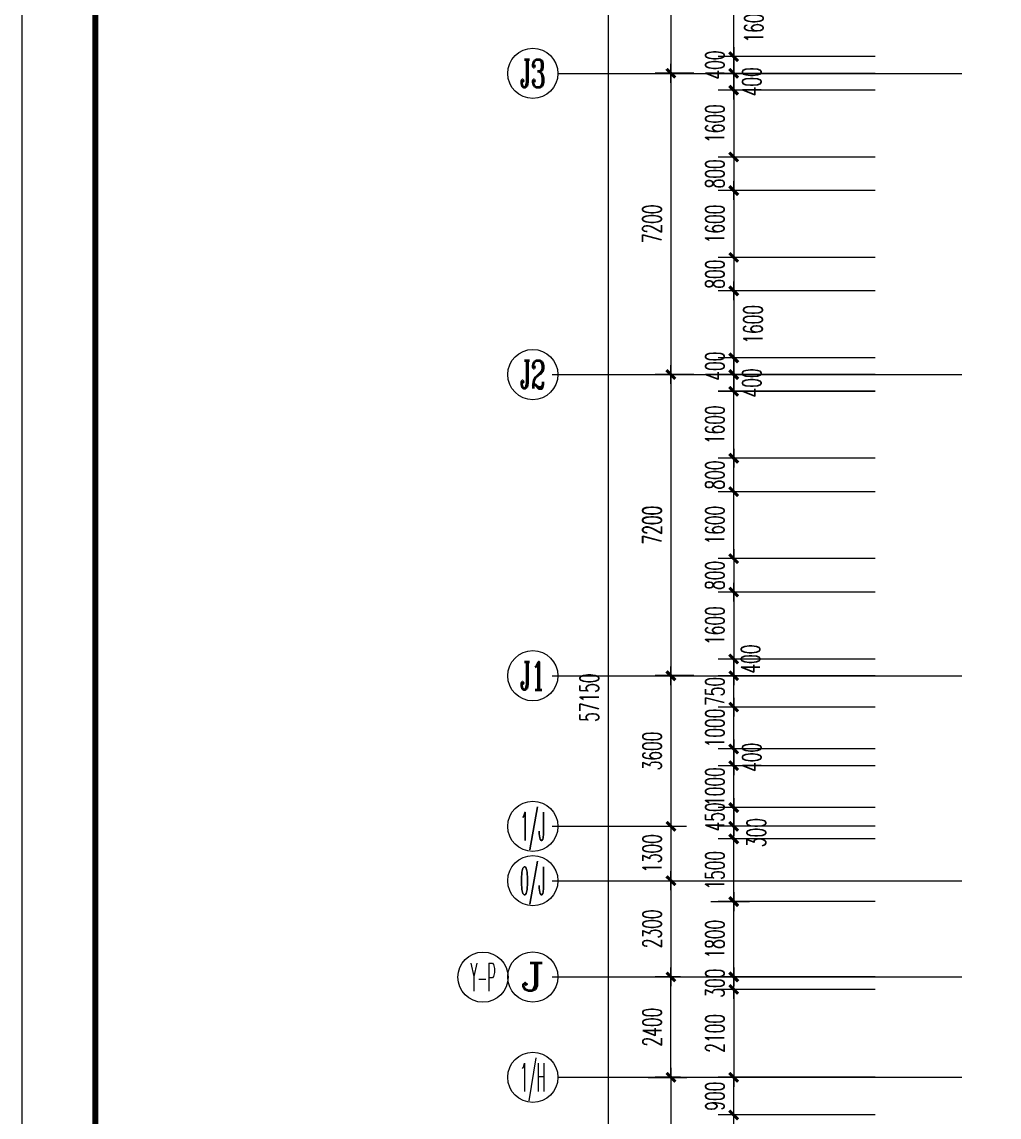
# Model space of a CAD drawing. Extents: x 1575758 to 1999219, y -897052 to -636879.
# Drawn here: x 1575758 to 1599107, y -691940 to -665758 of the extents above; entities that cross this region are included whole.
import ezdxf
from ezdxf.enums import TextEntityAlignment as Align

# ---------------------------------------------------------------- set-up
doc = ezdxf.new("R2010")
doc.units = 0
doc.header["$LTSCALE"] = 1500
doc.header["$MEASUREMENT"] = 0
doc.layers.get('0').update_dxf_attribs({"linetype": 'CONTINUOUS', "lineweight": 5})
doc.layers.get('DEFPOINTS').update_dxf_attribs({"linetype": 'CONTINUOUS', "lineweight": 5})
for name, color, linetype, lineweight in [('AXIS', 7, 'CONTINUOUS', 5), ('AXIS_TEXT', 7, 'CONTINUOUS', 5), ('PUB_DIM', 7, 'CONTINUOUS', 5)]:
    doc.layers.add(name, color=color, linetype=linetype, lineweight=lineweight)
doc.styles.add('COMPLEX', font='COMPLEX')
doc.styles.add('DIM_FONT', font='romans.shx', dxfattribs={"width": 0.6})
doc.dimstyles.new('NORMAL', dxfattribs={"dimscale": 1.5, "dimtxt": 300, "dimasz": 1, "dimexe": 250, "dimexo": 300, "dimgap": 150, "dimtad": 1, "dimdec": 0, "dimdsep": 46, "dimtxsty": 'DIM_FONT', "dimblk1": '_DIMX', "dimblk2": '_DIMX', "dimsah": 1, "dimcen": 2.5, "dimdle": 0.3, "dimclrd": 256, "dimclre": 256, "dimclrt": 256, "dimadec": 0, "dimazin": 0, "dimtfac": 1, "dimtdec": 0, "dimtix": 1, "dimtmove": 2, "dimatfit": 3, "dimldrblk": '_DIMX', "dimfxl": 1, "dimtvp": 1, "dimtolj": 1, "dimtzin": 0, "dimlwd": -1, "dimlwe": -1, "dimarcsym": 0})

# ---------------------------------------------------------------- blocks, each defined once
blk = doc.blocks.new('_DIMX')
blk.add_line((-150, 0), (150, 0))
at = {"const_width": 50}
blk.add_lwpolyline([(-70, -70), (70, 70)], dxfattribs=at)
blk = doc.blocks.new('*D358')
at = {"layer": 'DEFPOINTS', "color": 0, "lineweight": 5}
for p in [(1587976, -674189), (1587976, -681389), (1591266, -681389)]:
    blk.add_point(p, dxfattribs=at)
at = {"layer": 'PUB_DIM'}
for p, q in [((1588426, -674189), (1591641, -674189)), ((1591266, -674191), (1591266, -681388)), ((1588426, -681389), (1591641, -681389))]:
    blk.add_line(p, q, dxfattribs=at)
at = {"layer": 'PUB_DIM', "xscale": 1.5, "yscale": 1.5, "zscale": 1.5}
for p, rotation in [((1591266, -674189), 90), ((1591266, -681389), 270)]:
    blk.add_blockref('_DIMX', p, dxfattribs=dict(at, rotation=rotation))
at = {"layer": 'PUB_DIM', "insert": (1590816, -677789), "char_height": 450, "attachment_point": 5, "rotation": 90, "style": 'DIM_FONT'}
blk.add_mtext('\\A1;7200', dxfattribs=at)
blk = doc.blocks.new('*D360')
at = {"layer": 'DEFPOINTS', "color": 0, "lineweight": 5}
for p in [(1587976, -681389), (1587976, -684989), (1591266, -684989)]:
    blk.add_point(p, dxfattribs=at)
at = {"layer": 'PUB_DIM'}
for p, q in [((1588426, -681389), (1591641, -681389)), ((1591266, -681391), (1591266, -684988)), ((1588426, -684989), (1591641, -684989))]:
    blk.add_line(p, q, dxfattribs=at)
at = {"layer": 'PUB_DIM', "xscale": 1.5, "yscale": 1.5, "zscale": 1.5}
for p, rotation in [((1591266, -681389), 90), ((1591266, -684989), 270)]:
    blk.add_blockref('_DIMX', p, dxfattribs=dict(at, rotation=rotation))
at = {"layer": 'PUB_DIM', "insert": (1590816, -683189), "char_height": 450, "attachment_point": 5, "rotation": 90, "style": 'DIM_FONT'}
blk.add_mtext('\\A1;3600', dxfattribs=at)
blk = doc.blocks.new('_AXISO')
blk.add_circle((0, 0), 0.5)
at = {"layer": 'AXIS_TEXT', "style": 'COMPLEX', "width": 1.041667}
blk.add_attdef('A', text='', height=0.56, dxfattribs=at).set_placement((-0.25, -0.28), (0.25, -0.28), align=Align.FIT)
blk = doc.blocks.new('*D454')
at = {"layer": 'DEFPOINTS', "color": 0, "lineweight": 5}
for p in [(1592766, -680990), (1596594, -680990), (1596594, -681389)]:
    blk.add_point(p, dxfattribs=at)
at = {"layer": 'PUB_DIM'}
for p, q in [((1596144, -680990), (1592391, -680990)), ((1592766, -680988), (1592766, -680987)), ((1592766, -681389), (1592766, -680990)), ((1596144, -681389), (1592391, -681389)), ((1592766, -681391), (1592766, -681392))]:
    blk.add_line(p, q, dxfattribs=at)
at = {"layer": 'PUB_DIM', "xscale": 1.5, "yscale": 1.5, "zscale": 1.5}
for p, rotation in [((1592766, -680990), 270), ((1592766, -681389), 90)]:
    blk.add_blockref('_DIMX', p, dxfattribs=dict(at, rotation=rotation))
at = {"layer": 'PUB_DIM', "insert": (1593169, -680990), "char_height": 450, "attachment_point": 5, "rotation": 90, "style": 'DIM_FONT'}
blk.add_mtext('\\A1;400', dxfattribs=at)
blk = doc.blocks.new('*D458')
at = {"layer": 'DEFPOINTS', "color": 0, "lineweight": 5}
for p in [(1592766, -690989), (1596594, -690989), (1596594, -691889)]:
    blk.add_point(p, dxfattribs=at)
at = {"layer": 'PUB_DIM'}
for p, q in [((1596144, -690989), (1592391, -690989)), ((1592766, -690988), (1592766, -690986)), ((1592766, -691889), (1592766, -690989)), ((1596144, -691889), (1592391, -691889)), ((1592766, -691891), (1592766, -691892))]:
    blk.add_line(p, q, dxfattribs=at)
at = {"layer": 'PUB_DIM', "xscale": 1.5, "yscale": 1.5, "zscale": 1.5}
for p, rotation in [((1592766, -690989), 270), ((1592766, -691889), 90)]:
    blk.add_blockref('_DIMX', p, dxfattribs=dict(at, rotation=rotation))
at = {"layer": 'PUB_DIM', "insert": (1592316, -691439), "char_height": 450, "attachment_point": 5, "rotation": 90, "style": 'DIM_FONT'}
blk.add_mtext('\\A1;900', dxfattribs=at)
blk = doc.blocks.new('*D459')
at = {"layer": 'DEFPOINTS', "color": 0, "lineweight": 5}
for p in [(1592766, -691889), (1596594, -691889), (1596594, -695889)]:
    blk.add_point(p, dxfattribs=at)
at = {"layer": 'PUB_DIM'}
for p, q in [((1596144, -691889), (1592391, -691889)), ((1592766, -695888), (1592766, -691891)), ((1596144, -695889), (1592391, -695889))]:
    blk.add_line(p, q, dxfattribs=at)
at = {"layer": 'PUB_DIM', "xscale": 1.5, "yscale": 1.5, "zscale": 1.5}
for p, rotation in [((1592766, -691889), 90), ((1592766, -695889), 270)]:
    blk.add_blockref('_DIMX', p, dxfattribs=dict(at, rotation=rotation))
at = {"layer": 'PUB_DIM', "insert": (1592316, -693889), "char_height": 450, "attachment_point": 5, "rotation": 90, "style": 'DIM_FONT'}
blk.add_mtext('\\A1;4000', dxfattribs=at)
blk = doc.blocks.new('*D565')
at = {"layer": 'DEFPOINTS', "color": 0, "lineweight": 5}
for p in [(1592766, -664989), (1596594, -664989), (1596594, -666589)]:
    blk.add_point(p, dxfattribs=at)
at = {"layer": 'PUB_DIM'}
for p, q in [((1596144, -664989), (1592391, -664989)), ((1592766, -666588), (1592766, -664991)), ((1596144, -666589), (1592391, -666589))]:
    blk.add_line(p, q, dxfattribs=at)
at = {"layer": 'PUB_DIM', "xscale": 1.5, "yscale": 1.5, "zscale": 1.5}
for p, rotation in [((1592766, -664989), 90), ((1592766, -666589), 270)]:
    blk.add_blockref('_DIMX', p, dxfattribs=dict(at, rotation=rotation))
at = {"layer": 'PUB_DIM', "insert": (1593248, -665789), "char_height": 450, "attachment_point": 5, "rotation": 90, "style": 'DIM_FONT'}
blk.add_mtext('\\A1;1600', dxfattribs=at)
blk = doc.blocks.new('*D566')
at = {"layer": 'DEFPOINTS', "color": 0, "lineweight": 5}
for p in [(1592766, -666589), (1596594, -666589), (1596594, -666989)]:
    blk.add_point(p, dxfattribs=at)
at = {"layer": 'PUB_DIM'}
for p, q in [((1596144, -666589), (1592391, -666589)), ((1592766, -666588), (1592766, -666586)), ((1592766, -666989), (1592766, -666589)), ((1596144, -666989), (1592391, -666989)), ((1592766, -666991), (1592766, -666992))]:
    blk.add_line(p, q, dxfattribs=at)
at = {"layer": 'PUB_DIM', "xscale": 1.5, "yscale": 1.5, "zscale": 1.5}
for p, rotation in [((1592766, -666589), 270), ((1592766, -666989), 90)]:
    blk.add_blockref('_DIMX', p, dxfattribs=dict(at, rotation=rotation))
at = {"layer": 'PUB_DIM', "insert": (1592316, -666789), "char_height": 450, "attachment_point": 5, "rotation": 90, "style": 'DIM_FONT'}
blk.add_mtext('\\A1;400', dxfattribs=at)
blk = doc.blocks.new('*D567')
at = {"layer": 'DEFPOINTS', "color": 0, "lineweight": 5}
for p in [(1596594, -672189), (1592766, -673789), (1596594, -673789)]:
    blk.add_point(p, dxfattribs=at)
at = {"layer": 'PUB_DIM'}
for p, q in [((1596144, -672189), (1592391, -672189)), ((1592766, -672191), (1592766, -673788)), ((1596144, -673789), (1592391, -673789))]:
    blk.add_line(p, q, dxfattribs=at)
at = {"layer": 'PUB_DIM', "xscale": 1.5, "yscale": 1.5, "zscale": 1.5}
for p, rotation in [((1592766, -672189), 90), ((1592766, -673789), 270)]:
    blk.add_blockref('_DIMX', p, dxfattribs=dict(at, rotation=rotation))
at = {"layer": 'PUB_DIM', "insert": (1593228, -672989), "char_height": 450, "attachment_point": 5, "rotation": 90, "style": 'DIM_FONT'}
blk.add_mtext('\\A1;1600', dxfattribs=at)
blk = doc.blocks.new('*D568')
at = {"layer": 'DEFPOINTS', "color": 0, "lineweight": 5}
for p in [(1596594, -671389), (1592766, -672189), (1596594, -672189)]:
    blk.add_point(p, dxfattribs=at)
at = {"layer": 'PUB_DIM'}
for p, q in [((1596144, -671389), (1592391, -671389)), ((1592766, -671388), (1592766, -671386)), ((1592766, -671389), (1592766, -672189)), ((1596144, -672189), (1592391, -672189)), ((1592766, -672191), (1592766, -672192))]:
    blk.add_line(p, q, dxfattribs=at)
at = {"layer": 'PUB_DIM', "xscale": 1.5, "yscale": 1.5, "zscale": 1.5}
for p, rotation in [((1592766, -671389), 270), ((1592766, -672189), 90)]:
    blk.add_blockref('_DIMX', p, dxfattribs=dict(at, rotation=rotation))
at = {"layer": 'PUB_DIM', "insert": (1592316, -671789), "char_height": 450, "attachment_point": 5, "rotation": 90, "style": 'DIM_FONT'}
blk.add_mtext('\\A1;800', dxfattribs=at)
blk = doc.blocks.new('*D569')
at = {"layer": 'DEFPOINTS', "color": 0, "lineweight": 5}
for p in [(1596594, -669789), (1592766, -671389), (1596594, -671389)]:
    blk.add_point(p, dxfattribs=at)
at = {"layer": 'PUB_DIM'}
for p, q in [((1596144, -669789), (1592391, -669789)), ((1592766, -669791), (1592766, -671388)), ((1596144, -671389), (1592391, -671389))]:
    blk.add_line(p, q, dxfattribs=at)
at = {"layer": 'PUB_DIM', "xscale": 1.5, "yscale": 1.5, "zscale": 1.5}
for p, rotation in [((1592766, -669789), 90), ((1592766, -671389), 270)]:
    blk.add_blockref('_DIMX', p, dxfattribs=dict(at, rotation=rotation))
at = {"layer": 'PUB_DIM', "insert": (1592316, -670589), "char_height": 450, "attachment_point": 5, "rotation": 90, "style": 'DIM_FONT'}
blk.add_mtext('\\A1;1600', dxfattribs=at)
blk = doc.blocks.new('*D570')
at = {"layer": 'DEFPOINTS', "color": 0, "lineweight": 5}
for p in [(1596594, -668989), (1592766, -669789), (1596594, -669789)]:
    blk.add_point(p, dxfattribs=at)
at = {"layer": 'PUB_DIM'}
for p, q in [((1596144, -668989), (1592391, -668989)), ((1592766, -668988), (1592766, -668986)), ((1592766, -668989), (1592766, -669789)), ((1596144, -669789), (1592391, -669789)), ((1592766, -669791), (1592766, -669792))]:
    blk.add_line(p, q, dxfattribs=at)
at = {"layer": 'PUB_DIM', "xscale": 1.5, "yscale": 1.5, "zscale": 1.5}
for p, rotation in [((1592766, -668989), 270), ((1592766, -669789), 90)]:
    blk.add_blockref('_DIMX', p, dxfattribs=dict(at, rotation=rotation))
at = {"layer": 'PUB_DIM', "insert": (1592316, -669389), "char_height": 450, "attachment_point": 5, "rotation": 90, "style": 'DIM_FONT'}
blk.add_mtext('\\A1;800', dxfattribs=at)
blk = doc.blocks.new('*D571')
at = {"layer": 'DEFPOINTS', "color": 0, "lineweight": 5}
for p in [(1596594, -667390), (1592766, -668989), (1596594, -668989)]:
    blk.add_point(p, dxfattribs=at)
at = {"layer": 'PUB_DIM'}
for p, q in [((1596144, -667390), (1592391, -667390)), ((1592766, -667391), (1592766, -668988)), ((1596144, -668989), (1592391, -668989))]:
    blk.add_line(p, q, dxfattribs=at)
at = {"layer": 'PUB_DIM', "xscale": 1.5, "yscale": 1.5, "zscale": 1.5}
for p, rotation in [((1592766, -667390), 90), ((1592766, -668989), 270)]:
    blk.add_blockref('_DIMX', p, dxfattribs=dict(at, rotation=rotation))
at = {"layer": 'PUB_DIM', "insert": (1592316, -668189), "char_height": 450, "attachment_point": 5, "rotation": 90, "style": 'DIM_FONT'}
blk.add_mtext('\\A1;1600', dxfattribs=at)
blk = doc.blocks.new('*D572')
at = {"layer": 'DEFPOINTS', "color": 0, "lineweight": 5}
for p in [(1596594, -679390), (1592766, -680990), (1596594, -680990)]:
    blk.add_point(p, dxfattribs=at)
at = {"layer": 'PUB_DIM'}
for p, q in [((1596144, -679390), (1592391, -679390)), ((1592766, -679391), (1592766, -680988)), ((1596144, -680990), (1592391, -680990))]:
    blk.add_line(p, q, dxfattribs=at)
at = {"layer": 'PUB_DIM', "xscale": 1.5, "yscale": 1.5, "zscale": 1.5}
for p, rotation in [((1592766, -679390), 90), ((1592766, -680990), 270)]:
    blk.add_blockref('_DIMX', p, dxfattribs=dict(at, rotation=rotation))
at = {"layer": 'PUB_DIM', "insert": (1592316, -680190), "char_height": 450, "attachment_point": 5, "rotation": 90, "style": 'DIM_FONT'}
blk.add_mtext('\\A1;1600', dxfattribs=at)
blk = doc.blocks.new('*D573')
at = {"layer": 'DEFPOINTS', "color": 0, "lineweight": 5}
for p in [(1596594, -678590), (1592766, -679390), (1596594, -679390)]:
    blk.add_point(p, dxfattribs=at)
at = {"layer": 'PUB_DIM'}
for p, q in [((1596144, -678590), (1592391, -678590)), ((1592766, -678588), (1592766, -678587)), ((1592766, -678590), (1592766, -679390)), ((1596144, -679390), (1592391, -679390)), ((1592766, -679391), (1592766, -679393))]:
    blk.add_line(p, q, dxfattribs=at)
at = {"layer": 'PUB_DIM', "xscale": 1.5, "yscale": 1.5, "zscale": 1.5}
for p, rotation in [((1592766, -678590), 270), ((1592766, -679390), 90)]:
    blk.add_blockref('_DIMX', p, dxfattribs=dict(at, rotation=rotation))
at = {"layer": 'PUB_DIM', "insert": (1592316, -678990), "char_height": 450, "attachment_point": 5, "rotation": 90, "style": 'DIM_FONT'}
blk.add_mtext('\\A1;800', dxfattribs=at)
blk = doc.blocks.new('*D574')
at = {"layer": 'DEFPOINTS', "color": 0, "lineweight": 5}
for p in [(1592766, -674589), (1596594, -674589), (1596594, -676189)]:
    blk.add_point(p, dxfattribs=at)
at = {"layer": 'PUB_DIM'}
for p, q in [((1596144, -674589), (1592391, -674589)), ((1592766, -676188), (1592766, -674591)), ((1596144, -676189), (1592391, -676189))]:
    blk.add_line(p, q, dxfattribs=at)
at = {"layer": 'PUB_DIM', "xscale": 1.5, "yscale": 1.5, "zscale": 1.5}
for p, rotation in [((1592766, -674589), 90), ((1592766, -676189), 270)]:
    blk.add_blockref('_DIMX', p, dxfattribs=dict(at, rotation=rotation))
at = {"layer": 'PUB_DIM', "insert": (1592316, -675389), "char_height": 450, "attachment_point": 5, "rotation": 90, "style": 'DIM_FONT'}
blk.add_mtext('\\A1;1600', dxfattribs=at)
blk = doc.blocks.new('*D575')
at = {"layer": 'DEFPOINTS', "color": 0, "lineweight": 5}
for p in [(1592766, -676189), (1596594, -676189), (1596594, -676989)]:
    blk.add_point(p, dxfattribs=at)
at = {"layer": 'PUB_DIM'}
for p, q in [((1596144, -676189), (1592391, -676189)), ((1592766, -676188), (1592766, -676186)), ((1592766, -676989), (1592766, -676189)), ((1596144, -676989), (1592391, -676989)), ((1592766, -676991), (1592766, -676992))]:
    blk.add_line(p, q, dxfattribs=at)
at = {"layer": 'PUB_DIM', "xscale": 1.5, "yscale": 1.5, "zscale": 1.5}
for p, rotation in [((1592766, -676189), 270), ((1592766, -676989), 90)]:
    blk.add_blockref('_DIMX', p, dxfattribs=dict(at, rotation=rotation))
at = {"layer": 'PUB_DIM', "insert": (1592316, -676589), "char_height": 450, "attachment_point": 5, "rotation": 90, "style": 'DIM_FONT'}
blk.add_mtext('\\A1;800', dxfattribs=at)
blk = doc.blocks.new('*D576')
at = {"layer": 'DEFPOINTS', "color": 0, "lineweight": 5}
for p in [(1592766, -676989), (1596594, -676989), (1596594, -678589)]:
    blk.add_point(p, dxfattribs=at)
at = {"layer": 'PUB_DIM'}
for p, q in [((1596144, -676989), (1592391, -676989)), ((1592766, -678588), (1592766, -676991)), ((1596144, -678589), (1592391, -678589))]:
    blk.add_line(p, q, dxfattribs=at)
at = {"layer": 'PUB_DIM', "xscale": 1.5, "yscale": 1.5, "zscale": 1.5}
for p, rotation in [((1592766, -676989), 90), ((1592766, -678589), 270)]:
    blk.add_blockref('_DIMX', p, dxfattribs=dict(at, rotation=rotation))
at = {"layer": 'PUB_DIM', "insert": (1592316, -677789), "char_height": 450, "attachment_point": 5, "rotation": 90, "style": 'DIM_FONT'}
blk.add_mtext('\\A1;1600', dxfattribs=at)
blk = doc.blocks.new('*D630')
at = {"layer": 'DEFPOINTS', "color": 0, "lineweight": 5}
for p in [(1591943, -653339), (1589766, -710489), (1591943, -710489)]:
    blk.add_point(p, dxfattribs=at)
at = {"layer": 'PUB_DIM'}
for p, q in [((1591493, -653339), (1589391, -653339)), ((1589766, -653341), (1589766, -710488)), ((1591493, -710489), (1589391, -710489))]:
    blk.add_line(p, q, dxfattribs=at)
at = {"layer": 'PUB_DIM', "xscale": 1.5, "yscale": 1.5, "zscale": 1.5}
for p, rotation in [((1589766, -653339), 90), ((1589766, -710489), 270)]:
    blk.add_blockref('_DIMX', p, dxfattribs=dict(at, rotation=rotation))
at = {"layer": 'PUB_DIM', "insert": (1589316, -681914), "char_height": 450, "attachment_point": 5, "rotation": 90, "style": 'DIM_FONT'}
blk.add_mtext('\\A1;57150', dxfattribs=at)
blk = doc.blocks.new('*D632')
at = {"layer": 'DEFPOINTS', "color": 0, "lineweight": 5}
for p in [(1591266, -688589), (1591943, -688589), (1591943, -690989)]:
    blk.add_point(p, dxfattribs=at)
at = {"layer": 'PUB_DIM'}
for p, q in [((1591493, -688589), (1590891, -688589)), ((1591266, -690988), (1591266, -688591)), ((1591493, -690989), (1590891, -690989))]:
    blk.add_line(p, q, dxfattribs=at)
at = {"layer": 'PUB_DIM', "xscale": 1.5, "yscale": 1.5, "zscale": 1.5}
for p, rotation in [((1591266, -688589), 90), ((1591266, -690989), 270)]:
    blk.add_blockref('_DIMX', p, dxfattribs=dict(at, rotation=rotation))
at = {"layer": 'PUB_DIM', "insert": (1590816, -689789), "char_height": 450, "attachment_point": 5, "rotation": 90, "style": 'DIM_FONT'}
blk.add_mtext('\\A1;2400', dxfattribs=at)
blk = doc.blocks.new('*D633')
at = {"layer": 'DEFPOINTS', "color": 0, "lineweight": 5}
for p in [(1587976, -686289), (1587976, -688589), (1591266, -688589)]:
    blk.add_point(p, dxfattribs=at)
at = {"layer": 'PUB_DIM'}
for p, q in [((1588426, -686289), (1591641, -686289)), ((1591266, -686291), (1591266, -688588)), ((1588426, -688589), (1591641, -688589))]:
    blk.add_line(p, q, dxfattribs=at)
at = {"layer": 'PUB_DIM', "xscale": 1.5, "yscale": 1.5, "zscale": 1.5}
for p, rotation in [((1591266, -686289), 90), ((1591266, -688589), 270)]:
    blk.add_blockref('_DIMX', p, dxfattribs=dict(at, rotation=rotation))
at = {"layer": 'PUB_DIM', "insert": (1590816, -687439), "char_height": 450, "attachment_point": 5, "rotation": 90, "style": 'DIM_FONT'}
blk.add_mtext('\\A1;2300', dxfattribs=at)
blk = doc.blocks.new('*D636')
at = {"layer": 'DEFPOINTS', "color": 0, "lineweight": 5}
for p in [(1596594, -666989), (1592766, -667390), (1596594, -667390)]:
    blk.add_point(p, dxfattribs=at)
at = {"layer": 'PUB_DIM'}
for p, q in [((1596144, -666989), (1592391, -666989)), ((1592766, -666988), (1592766, -666986)), ((1592766, -666989), (1592766, -667390)), ((1596144, -667390), (1592391, -667390)), ((1592766, -667391), (1592766, -667393))]:
    blk.add_line(p, q, dxfattribs=at)
at = {"layer": 'PUB_DIM', "xscale": 1.5, "yscale": 1.5, "zscale": 1.5}
for p, rotation in [((1592766, -666989), 270), ((1592766, -667390), 90)]:
    blk.add_blockref('_DIMX', p, dxfattribs=dict(at, rotation=rotation))
at = {"layer": 'PUB_DIM', "insert": (1593198, -667189), "char_height": 450, "attachment_point": 5, "rotation": 90, "style": 'DIM_FONT'}
blk.add_mtext('\\A1;400', dxfattribs=at)
blk = doc.blocks.new('*D637')
at = {"layer": 'DEFPOINTS', "color": 0, "lineweight": 5}
for p in [(1592766, -673789), (1596594, -673789), (1596594, -674189)]:
    blk.add_point(p, dxfattribs=at)
at = {"layer": 'PUB_DIM'}
for p, q in [((1596144, -673789), (1592391, -673789)), ((1592766, -673788), (1592766, -673786)), ((1592766, -674189), (1592766, -673789)), ((1596144, -674189), (1592391, -674189)), ((1592766, -674191), (1592766, -674192))]:
    blk.add_line(p, q, dxfattribs=at)
at = {"layer": 'PUB_DIM', "xscale": 1.5, "yscale": 1.5, "zscale": 1.5}
for p, rotation in [((1592766, -673789), 270), ((1592766, -674189), 90)]:
    blk.add_blockref('_DIMX', p, dxfattribs=dict(at, rotation=rotation))
at = {"layer": 'PUB_DIM', "insert": (1592316, -673989), "char_height": 450, "attachment_point": 5, "rotation": 90, "style": 'DIM_FONT'}
blk.add_mtext('\\A1;400', dxfattribs=at)
blk = doc.blocks.new('*D638')
at = {"layer": 'DEFPOINTS', "color": 0, "lineweight": 5}
for p in [(1596594, -674189), (1592766, -674590), (1596594, -674590)]:
    blk.add_point(p, dxfattribs=at)
at = {"layer": 'PUB_DIM'}
for p, q in [((1592766, -674188), (1592766, -674186)), ((1596144, -674189), (1592391, -674189)), ((1592766, -674189), (1592766, -674590)), ((1596144, -674590), (1592391, -674590)), ((1592766, -674591), (1592766, -674593))]:
    blk.add_line(p, q, dxfattribs=at)
at = {"layer": 'PUB_DIM', "xscale": 1.5, "yscale": 1.5, "zscale": 1.5}
for p, rotation in [((1592766, -674189), 270), ((1592766, -674590), 90)]:
    blk.add_blockref('_DIMX', p, dxfattribs=dict(at, rotation=rotation))
at = {"layer": 'PUB_DIM', "insert": (1593198, -674389), "char_height": 450, "attachment_point": 5, "rotation": 90, "style": 'DIM_FONT'}
blk.add_mtext('\\A1;400', dxfattribs=at)
blk = doc.blocks.new('*D639')
at = {"layer": 'DEFPOINTS', "color": 0, "lineweight": 5}
for p in [(1592766, -688589), (1596594, -688589), (1596594, -688889)]:
    blk.add_point(p, dxfattribs=at)
at = {"layer": 'PUB_DIM'}
for p, q in [((1592766, -688588), (1592766, -688586)), ((1596144, -688589), (1592391, -688589)), ((1592766, -688889), (1592766, -688589)), ((1596144, -688889), (1592391, -688889)), ((1592766, -688891), (1592766, -688892))]:
    blk.add_line(p, q, dxfattribs=at)
at = {"layer": 'PUB_DIM', "xscale": 1.5, "yscale": 1.5, "zscale": 1.5}
for p, rotation in [((1592766, -688589), 270), ((1592766, -688889), 90)]:
    blk.add_blockref('_DIMX', p, dxfattribs=dict(at, rotation=rotation))
at = {"layer": 'PUB_DIM', "insert": (1592316, -688739), "char_height": 450, "attachment_point": 5, "rotation": 90, "style": 'DIM_FONT'}
blk.add_mtext('\\A1;300', dxfattribs=at)
blk = doc.blocks.new('*D640')
at = {"layer": 'DEFPOINTS', "color": 0, "lineweight": 5}
for p in [(1596594, -688889), (1592766, -690989), (1596594, -690989)]:
    blk.add_point(p, dxfattribs=at)
at = {"layer": 'PUB_DIM'}
for p, q in [((1596144, -688889), (1592391, -688889)), ((1592766, -688891), (1592766, -690988)), ((1596144, -690989), (1592391, -690989))]:
    blk.add_line(p, q, dxfattribs=at)
at = {"layer": 'PUB_DIM', "xscale": 1.5, "yscale": 1.5, "zscale": 1.5}
for p, rotation in [((1592766, -688889), 90), ((1592766, -690989), 270)]:
    blk.add_blockref('_DIMX', p, dxfattribs=dict(at, rotation=rotation))
at = {"layer": 'PUB_DIM', "insert": (1592316, -689939), "char_height": 450, "attachment_point": 5, "rotation": 90, "style": 'DIM_FONT'}
blk.add_mtext('\\A1;2100', dxfattribs=at)
blk = doc.blocks.new('*D1716')
at = {"layer": 'DEFPOINTS', "color": 0, "lineweight": 5}
for p in [(1587976, -684989), (1587976, -686289), (1591266, -686289)]:
    blk.add_point(p, dxfattribs=at)
at = {"layer": 'PUB_DIM'}
for p, q in [((1588426, -684989), (1591641, -684989)), ((1591266, -684988), (1591266, -684986)), ((1591266, -684989), (1591266, -686289)), ((1588426, -686289), (1591641, -686289)), ((1591266, -686291), (1591266, -686292))]:
    blk.add_line(p, q, dxfattribs=at)
at = {"layer": 'PUB_DIM', "xscale": 1.5, "yscale": 1.5, "zscale": 1.5}
for p, rotation in [((1591266, -684989), 270), ((1591266, -686289), 90)]:
    blk.add_blockref('_DIMX', p, dxfattribs=dict(at, rotation=rotation))
at = {"layer": 'PUB_DIM', "insert": (1590816, -685639), "char_height": 450, "attachment_point": 5, "rotation": 90, "style": 'DIM_FONT'}
blk.add_mtext('\\A1;1300', dxfattribs=at)
blk = doc.blocks.new('*D1717')
at = {"layer": 'DEFPOINTS', "color": 0, "lineweight": 5}
for p in [(1592766, -685289), (1596594, -685289), (1596594, -686789)]:
    blk.add_point(p, dxfattribs=at)
at = {"layer": 'PUB_DIM'}
for p, q in [((1596144, -685289), (1592391, -685289)), ((1592766, -686788), (1592766, -685291)), ((1596144, -686789), (1592391, -686789))]:
    blk.add_line(p, q, dxfattribs=at)
at = {"layer": 'PUB_DIM', "xscale": 1.5, "yscale": 1.5, "zscale": 1.5}
for p, rotation in [((1592766, -685289), 90), ((1592766, -686789), 270)]:
    blk.add_blockref('_DIMX', p, dxfattribs=dict(at, rotation=rotation))
at = {"layer": 'PUB_DIM', "insert": (1592316, -686039), "char_height": 450, "attachment_point": 5, "rotation": 90, "style": 'DIM_FONT'}
blk.add_mtext('\\A1;1500', dxfattribs=at)
blk = doc.blocks.new('*D1718')
at = {"layer": 'DEFPOINTS', "color": 0, "lineweight": 5}
for p in [(1592766, -684989), (1596594, -684989), (1596594, -685289)]:
    blk.add_point(p, dxfattribs=at)
at = {"layer": 'PUB_DIM'}
for p, q in [((1596144, -684989), (1592391, -684989)), ((1592766, -684988), (1592766, -684986)), ((1592766, -685289), (1592766, -684989)), ((1596144, -685289), (1592391, -685289)), ((1592766, -685291), (1592766, -685292))]:
    blk.add_line(p, q, dxfattribs=at)
at = {"layer": 'PUB_DIM', "xscale": 1.5, "yscale": 1.5, "zscale": 1.5}
for p, rotation in [((1592766, -684989), 270), ((1592766, -685289), 90)]:
    blk.add_blockref('_DIMX', p, dxfattribs=dict(at, rotation=rotation))
at = {"layer": 'PUB_DIM', "insert": (1593305, -685139), "char_height": 450, "attachment_point": 5, "rotation": 90, "style": 'DIM_FONT'}
blk.add_mtext('\\A1;300', dxfattribs=at)
blk = doc.blocks.new('*D1719')
at = {"layer": 'DEFPOINTS', "color": 0, "lineweight": 5}
for p in [(1592766, -683539), (1596594, -683539), (1596594, -684539)]:
    blk.add_point(p, dxfattribs=at)
at = {"layer": 'PUB_DIM'}
for p, q in [((1596144, -683539), (1592391, -683539)), ((1592766, -683538), (1592766, -683536)), ((1592766, -684539), (1592766, -683539)), ((1596144, -684539), (1592391, -684539)), ((1592766, -684541), (1592766, -684542))]:
    blk.add_line(p, q, dxfattribs=at)
at = {"layer": 'PUB_DIM', "xscale": 1.5, "yscale": 1.5, "zscale": 1.5}
for p, rotation in [((1592766, -683539), 270), ((1592766, -684539), 90)]:
    blk.add_blockref('_DIMX', p, dxfattribs=dict(at, rotation=rotation))
at = {"layer": 'PUB_DIM', "insert": (1592316, -684039), "char_height": 450, "attachment_point": 5, "rotation": 90, "style": 'DIM_FONT'}
blk.add_mtext('\\A1;1000', dxfattribs=at)
blk = doc.blocks.new('*D1720')
at = {"layer": 'DEFPOINTS', "color": 0, "lineweight": 5}
for p in [(1592766, -683139), (1596594, -683139), (1596594, -683539)]:
    blk.add_point(p, dxfattribs=at)
at = {"layer": 'PUB_DIM'}
for p, q in [((1596144, -683139), (1592391, -683139)), ((1592766, -683138), (1592766, -683136)), ((1592766, -683539), (1592766, -683139)), ((1596144, -683539), (1592391, -683539)), ((1592766, -683541), (1592766, -683542))]:
    blk.add_line(p, q, dxfattribs=at)
at = {"layer": 'PUB_DIM', "xscale": 1.5, "yscale": 1.5, "zscale": 1.5}
for p, rotation in [((1592766, -683139), 270), ((1592766, -683539), 90)]:
    blk.add_blockref('_DIMX', p, dxfattribs=dict(at, rotation=rotation))
at = {"layer": 'PUB_DIM', "insert": (1593198, -683339), "char_height": 450, "attachment_point": 5, "rotation": 90, "style": 'DIM_FONT'}
blk.add_mtext('\\A1;400', dxfattribs=at)
blk = doc.blocks.new('*D1721')
at = {"layer": 'DEFPOINTS', "color": 0, "lineweight": 5}
for p in [(1592766, -682139), (1596594, -682139), (1596594, -683139)]:
    blk.add_point(p, dxfattribs=at)
at = {"layer": 'PUB_DIM'}
for p, q in [((1596144, -682139), (1592391, -682139)), ((1592766, -682138), (1592766, -682136)), ((1592766, -683139), (1592766, -682139)), ((1596144, -683139), (1592391, -683139)), ((1592766, -683141), (1592766, -683142))]:
    blk.add_line(p, q, dxfattribs=at)
at = {"layer": 'PUB_DIM', "xscale": 1.5, "yscale": 1.5, "zscale": 1.5}
for p, rotation in [((1592766, -682139), 270), ((1592766, -683139), 90)]:
    blk.add_blockref('_DIMX', p, dxfattribs=dict(at, rotation=rotation))
at = {"layer": 'PUB_DIM', "insert": (1592316, -682639), "char_height": 450, "attachment_point": 5, "rotation": 90, "style": 'DIM_FONT'}
blk.add_mtext('\\A1;1000', dxfattribs=at)
blk = doc.blocks.new('*D1722')
at = {"layer": 'DEFPOINTS', "color": 0, "lineweight": 5}
for p in [(1592766, -681389), (1596594, -681389), (1596594, -682139)]:
    blk.add_point(p, dxfattribs=at)
at = {"layer": 'PUB_DIM'}
for p, q in [((1596144, -681389), (1592391, -681389)), ((1592766, -681388), (1592766, -681386)), ((1592766, -682139), (1592766, -681389)), ((1596144, -682139), (1592391, -682139)), ((1592766, -682141), (1592766, -682142))]:
    blk.add_line(p, q, dxfattribs=at)
at = {"layer": 'PUB_DIM', "xscale": 1.5, "yscale": 1.5, "zscale": 1.5}
for p, rotation in [((1592766, -681389), 270), ((1592766, -682139), 90)]:
    blk.add_blockref('_DIMX', p, dxfattribs=dict(at, rotation=rotation))
at = {"layer": 'PUB_DIM', "insert": (1592316, -681764), "char_height": 450, "attachment_point": 5, "rotation": 90, "style": 'DIM_FONT'}
blk.add_mtext('\\A1;750', dxfattribs=at)
blk = doc.blocks.new('*D1723')
at = {"layer": 'DEFPOINTS', "color": 0, "lineweight": 5}
for p in [(1592766, -684539), (1596594, -684539), (1596594, -684989)]:
    blk.add_point(p, dxfattribs=at)
at = {"layer": 'PUB_DIM'}
for p, q in [((1596144, -684539), (1592391, -684539)), ((1592766, -684538), (1592766, -684536)), ((1592766, -684989), (1592766, -684539)), ((1596144, -684989), (1592391, -684989)), ((1592766, -684991), (1592766, -684992))]:
    blk.add_line(p, q, dxfattribs=at)
at = {"layer": 'PUB_DIM', "xscale": 1.5, "yscale": 1.5, "zscale": 1.5}
for p, rotation in [((1592766, -684539), 270), ((1592766, -684989), 90)]:
    blk.add_blockref('_DIMX', p, dxfattribs=dict(at, rotation=rotation))
at = {"layer": 'PUB_DIM', "insert": (1592316, -684764), "char_height": 450, "attachment_point": 5, "rotation": 90, "style": 'DIM_FONT'}
blk.add_mtext('\\A1;450', dxfattribs=at)
blk = doc.blocks.new('*D1724')
at = {"layer": 'DEFPOINTS', "color": 0, "lineweight": 5}
for p in [(1591766, -686786), (1592766, -686786), (1591766, -688586)]:
    blk.add_point(p, dxfattribs=at)
at = {"layer": 'PUB_DIM'}
for p, q in [((1592216, -686786), (1593141, -686786)), ((1592766, -688585), (1592766, -686788)), ((1592216, -688586), (1593141, -688586))]:
    blk.add_line(p, q, dxfattribs=at)
at = {"layer": 'PUB_DIM', "xscale": 1.5, "yscale": 1.5, "zscale": 1.5}
for p, rotation in [((1592766, -686786), 90), ((1592766, -688586), 270)]:
    blk.add_blockref('_DIMX', p, dxfattribs=dict(at, rotation=rotation))
at = {"layer": 'PUB_DIM', "insert": (1592316, -687686), "char_height": 450, "attachment_point": 5, "rotation": 90, "style": 'DIM_FONT'}
blk.add_mtext('\\A1;1800', dxfattribs=at)
blk = doc.blocks.new('*D1789')
at = {"layer": 'DEFPOINTS', "color": 0, "lineweight": 5}
for p in [(1590269, -690991), (1591269, -690991), (1590269, -696191)]:
    blk.add_point(p, dxfattribs=at)
at = {"layer": 'PUB_DIM'}
for p, q in [((1590719, -690991), (1591644, -690991)), ((1591269, -696189), (1591269, -690992)), ((1590719, -696191), (1591644, -696191))]:
    blk.add_line(p, q, dxfattribs=at)
at = {"layer": 'PUB_DIM', "xscale": 1.5, "yscale": 1.5, "zscale": 1.5}
for p, rotation in [((1591269, -690991), 90), ((1591269, -696191), 270)]:
    blk.add_blockref('_DIMX', p, dxfattribs=dict(at, rotation=rotation))
at = {"layer": 'PUB_DIM', "insert": (1590819, -693591), "char_height": 450, "attachment_point": 5, "rotation": 90, "style": 'DIM_FONT'}
blk.add_mtext('\\A1;5200', dxfattribs=at)
blk = doc.blocks.new('*D1804')
at = {"layer": 'DEFPOINTS', "color": 0, "lineweight": 5}
for p in [(1592264, -659786), (1591264, -666986), (1592264, -666986)]:
    blk.add_point(p, dxfattribs=at)
at = {"layer": 'PUB_DIM'}
for p, q in [((1591814, -659786), (1590889, -659786)), ((1591264, -659788), (1591264, -666985)), ((1591814, -666986), (1590889, -666986))]:
    blk.add_line(p, q, dxfattribs=at)
at = {"layer": 'PUB_DIM', "xscale": 1.5, "yscale": 1.5, "zscale": 1.5}
for p, rotation in [((1591264, -659786), 90), ((1591264, -666986), 270)]:
    blk.add_blockref('_DIMX', p, dxfattribs=dict(at, rotation=rotation))
at = {"layer": 'PUB_DIM', "insert": (1590814, -663386), "char_height": 450, "attachment_point": 5, "rotation": 90, "style": 'DIM_FONT'}
blk.add_mtext('\\A1;7200', dxfattribs=at)
blk = doc.blocks.new('*D1805')
at = {"layer": 'DEFPOINTS', "color": 0, "lineweight": 5}
for p in [(1592264, -666986), (1591264, -674186), (1592264, -674186)]:
    blk.add_point(p, dxfattribs=at)
at = {"layer": 'PUB_DIM'}
for p, q in [((1591814, -666986), (1590889, -666986)), ((1591264, -666988), (1591264, -674185)), ((1591814, -674186), (1590889, -674186))]:
    blk.add_line(p, q, dxfattribs=at)
at = {"layer": 'PUB_DIM', "xscale": 1.5, "yscale": 1.5, "zscale": 1.5}
for p, rotation in [((1591264, -666986), 90), ((1591264, -674186), 270)]:
    blk.add_blockref('_DIMX', p, dxfattribs=dict(at, rotation=rotation))
at = {"layer": 'PUB_DIM', "insert": (1590814, -670586), "char_height": 450, "attachment_point": 5, "rotation": 90, "style": 'DIM_FONT'}
blk.add_mtext('\\A1;7200', dxfattribs=at)
blk = doc.blocks.new('*D1806')
at = {"layer": 'DEFPOINTS', "color": 0, "lineweight": 5}
for p in [(1592264, -674186), (1591264, -681386), (1592264, -681386)]:
    blk.add_point(p, dxfattribs=at)
at = {"layer": 'PUB_DIM'}
for p, q in [((1591814, -674186), (1590889, -674186)), ((1591264, -674188), (1591264, -681385)), ((1591814, -681386), (1590889, -681386))]:
    blk.add_line(p, q, dxfattribs=at)
at = {"layer": 'PUB_DIM', "xscale": 1.5, "yscale": 1.5, "zscale": 1.5}
for p, rotation in [((1591264, -674186), 90), ((1591264, -681386), 270)]:
    blk.add_blockref('_DIMX', p, dxfattribs=dict(at, rotation=rotation))
at = {"layer": 'PUB_DIM', "insert": (1590814, -677786), "char_height": 450, "attachment_point": 5, "rotation": 90, "style": 'DIM_FONT'}
blk.add_mtext('\\A1;7200', dxfattribs=at)

msp = doc.modelspace()

# ---------------------------------------------------------------- linework, layer by layer
at = {"layer": 'AXIS', "color": 250}
msp.add_lwpolyline([(1575758, -639932.6), (1575758, -741246), (1712478.5, -741246), (1712478.5, -639932.6)], close=True, dxfattribs=at)
at = {"layer": 'AXIS', "color": 0, "const_width": 140.2}
msp.add_lwpolyline([(1577510.8, -641685.4), (1577510.8, -739493.2), (1710725.7, -739493.2), (1710725.7, -641685.4)], close=True, dxfattribs=at)
at = {"layer": 'PUB_DIM'}
for p, q in [((1588565.7, -666989.3), (1598219.5, -666989.3)), ((1588565.7, -674189.3), (1598219.5, -674189.3)), ((1588565.7, -681389.3), (1598219.5, -681389.3)), ((1588565.7, -686289.3), (1598219.5, -686289.3)), ((1588565.7, -688589.3), (1598219.5, -688589.3)), ((1588565.7, -690989.3), (1598219.5, -690989.3))]:
    msp.add_line(p, q, dxfattribs=at)

# ---------------------------------------------------------------- block references
ref = msp.add_blockref('_AXISO', (1587965.7, -666989.3), dxfattribs=dict(at, xscale=1200, yscale=1200, zscale=1200))
ref.add_attrib('A', 'J3', dxfattribs={"layer": 'AXIS_TEXT', "height": 672, "style": 'COMPLEX', "width": 0.646552}).set_placement((1587665.7, -667325.3), (1588265.7, -667325.3), align=Align.FIT)
ref = msp.add_blockref('_AXISO', (1587965.7, -674189.3), dxfattribs=dict(at, xscale=1200, yscale=1200, zscale=1200))
ref.add_attrib('A', 'J2', dxfattribs={"layer": 'AXIS_TEXT', "height": 672, "style": 'COMPLEX', "width": 0.646552}).set_placement((1587665.7, -674525.3), (1588265.7, -674525.3), align=Align.FIT)
ref = msp.add_blockref('_AXISO', (1587965.7, -681389.3), dxfattribs=dict(at, xscale=1200, yscale=1200, zscale=1200))
ref.add_attrib('A', 'J1', dxfattribs={"layer": 'AXIS_TEXT', "height": 672, "style": 'COMPLEX', "width": 0.78125}).set_placement((1587665.7, -681725.3), (1588265.7, -681725.3), align=Align.FIT)
ref = msp.add_blockref('_AXISO', (1587965.7, -684989.3), dxfattribs=dict(at, xscale=1200, yscale=1200, zscale=1200))
ref.add_attrib('A', '1/J', dxfattribs={"layer": 'AXIS_TEXT', "height": 672, "style": 'COMPLEX', "width": 0.390625}).set_placement((1587665.7, -685325.3), (1588265.7, -685325.3), align=Align.FIT)
ref = msp.add_blockref('_AXISO', (1587965.7, -686289.3), dxfattribs=dict(at, xscale=1200, yscale=1200, zscale=1200))
ref.add_attrib('A', '0/J', dxfattribs={"layer": 'AXIS_TEXT', "height": 672, "style": 'COMPLEX', "width": 0.353774}).set_placement((1587665.7, -686625.3), (1588265.7, -686625.3), align=Align.FIT)
ref = msp.add_blockref('_AXISO', (1586774.7, -688594.8), dxfattribs=dict(at, xscale=1200, yscale=1200, zscale=1200))
ref.add_attrib('A', 'Y-P', dxfattribs={"layer": 'AXIS_TEXT', "height": 672, "style": 'COMPLEX', "width": 0.292969}).set_placement((1586474.7, -688930.8), (1587074.7, -688930.8), align=Align.FIT)
ref = msp.add_blockref('_AXISO', (1587965.7, -688589.3), dxfattribs=dict(at, xscale=1200, yscale=1200, zscale=1200))
ref.add_attrib('A', 'J', dxfattribs={"layer": 'AXIS_TEXT', "height": 672, "style": 'COMPLEX', "width": 1.704545}).set_placement((1587665.7, -688925.3), (1588265.7, -688925.3), align=Align.FIT)
ref = msp.add_blockref('_AXISO', (1587965.7, -690989.3), dxfattribs=dict(at, xscale=1200, yscale=1200, zscale=1200))
ref.add_attrib('A', '1/H', dxfattribs={"layer": 'AXIS_TEXT', "height": 672, "style": 'COMPLEX', "width": 0.328947}).set_placement((1587665.7, -691325.3), (1588265.7, -691325.3), align=Align.FIT)

# ---------------------------------------------------------------- dimensions: what is measured, and where the dimension line sits
for p1, p2, distance, picture, middle in [((1591942.9, -653339.3), (1591942.9, -710489.3), -2177.2, '*D630', (1589315.7, -681914.3)), ((1592264.2, -659786.3), (1592264.2, -666986.3), -1000, '*D1804', (1590814.2, -663386.3)), ((1596594.4, -666989.3), (1596594.4, -666589), 3828.7, '*D566', (1592315.7, -666789.2)), ((1592264.2, -666986.3), (1592264.2, -674186.3), -1000, '*D1805', (1590814.2, -670586.3)), ((1596594.4, -667389.5), (1596594.4, -668989.5), -3828.7, '*D571', (1592315.7, -668189.5)), ((1596594.4, -668989.5), (1596594.4, -669789.4), -3828.7, '*D570', (1592315.7, -669389.4)), ((1596594.4, -669789.4), (1596594.4, -671389.4), -3828.7, '*D569', (1592315.7, -670589.4)), ((1596594.4, -671389.4), (1596594.4, -672189.3), -3828.7, '*D568', (1592315.7, -671789.4)), ((1596594.4, -674189.3), (1596594.4, -673789), 3828.7, '*D637', (1592315.7, -673989.2)), ((1592264.2, -674186.3), (1592264.2, -681386.3), -1000, '*D1806', (1590814.2, -677786.3)), ((1596594.4, -676189.2), (1596594.4, -674589.3), 3828.7, '*D574', (1592315.7, -675389.2)), ((1596594.4, -676989.2), (1596594.4, -676189.2), 3828.7, '*D575', (1592315.7, -676589.2)), ((1596594.4, -678589.1), (1596594.4, -676989.2), 3828.7, '*D576', (1592315.7, -677789.2)), ((1596594.4, -678589.7), (1596594.4, -679389.6), -3828.7, '*D573', (1592315.7, -678989.7)), ((1596594.4, -679389.6), (1596594.4, -680989.6), -3828.7, '*D572', (1592315.7, -680189.6)), ((1596594.4, -682139.3), (1596594.4, -681389.3), 3828.7, '*D1722', (1592315.7, -681764.3)), ((1596594.4, -683139.3), (1596594.4, -682139.3), 3828.7, '*D1721', (1592315.7, -682639.3)), ((1596594.4, -684539.3), (1596594.4, -683539.3), 3828.7, '*D1719', (1592315.7, -684039.3)), ((1596594.4, -684989.3), (1596594.4, -684539.3), 3828.7, '*D1723', (1592315.7, -684764.3)), ((1596594.4, -686789.3), (1596594.4, -685289.3), 3828.7, '*D1717', (1592315.7, -686039.3)), ((1591765.7, -688586.3), (1591765.7, -686786.3), -1000, '*D1724', (1592315.7, -687686.3)), ((1596594.4, -688889.3), (1596594.4, -688589.2), 3828.7, '*D639', (1592315.7, -688739.2)), ((1596594.4, -688889.3), (1596594.4, -690989.3), -3828.7, '*D640', (1592315.7, -689939.3)), ((1590268.8, -696190.8), (1590268.8, -690990.7), -1000, '*D1789', (1590818.8, -693590.8)), ((1596594.4, -691889.3), (1596594.4, -690989.3), 3828.7, '*D458', (1592315.7, -691439.3)), ((1596594.4, -695889.3), (1596594.4, -691889.3), 3828.7, '*D459', (1592315.7, -693889.3))]:
    dim = msp.add_aligned_dim(p1=p1, p2=p2, distance=distance, dimstyle='NORMAL', dxfattribs=at)
    dim.commit()
    dim.dimension.update_dxf_attribs({"geometry": picture, "text_midpoint": middle})
for base, p1, p2, angle, picture, middle in [((1592765.7, -664989.1), (1596594.4, -666589), (1596594.4, -664989.1), 90, '*D565', (1593247.7, -665789)), ((1592765.7, -667389.5), (1596594.4, -666989.3), (1596594.4, -667389.5), 270, '*D636', (1593197.7, -667189.4)), ((1592765.7, -673789.3), (1596594.4, -672189.3), (1596594.4, -673789.3), 270, '*D567', (1593227.7, -672989.3)), ((1592765.7, -674589.5), (1596594.4, -674189.3), (1596594.4, -674589.5), 270, '*D638', (1593197.7, -674389.4)), ((1592765.7, -680989.6), (1596594.4, -681389.3), (1596594.4, -680989.6), 90, '*D454', (1593168.6, -680989.6)), ((1592765.7, -683139.3), (1596594.4, -683539.3), (1596594.4, -683139.3), 90, '*D1720', (1593197.7, -683339.3)), ((1592765.7, -684989.3), (1596594.4, -685289.3), (1596594.4, -684989.3), 90, '*D1718', (1593305.5, -685139.3))]:
    dim = msp.add_linear_dim(base=base, p1=p1, p2=p2, angle=angle, dimstyle='NORMAL', dxfattribs=at)
    dim.commit()
    dim.dimension.update_dxf_attribs({"geometry": picture, "text_midpoint": middle, "dimtype": 161})
for base, p1, p2, picture, middle in [((1591265.7, -681389.3), (1587975.5, -674189.3), (1587975.5, -681389.3), '*D358', (1590815.7, -677789.3)), ((1591265.7, -684989.3), (1587975.5, -681389.3), (1587975.5, -684989.3), '*D360', (1590815.7, -683189.3)), ((1591265.7, -686289.3), (1587975.5, -684989.3), (1587975.5, -686289.3), '*D1716', (1590815.7, -685639.3)), ((1591265.7, -688589.2), (1587975.5, -686289.3), (1587975.5, -688589.2), '*D633', (1590815.7, -687439.3)), ((1591265.7, -688589.3), (1591942.9, -690989.3), (1591942.9, -688589.3), '*D632', (1590815.7, -689789.3))]:
    dim = msp.add_linear_dim(base=base, p1=p1, p2=p2, angle=90, dimstyle='NORMAL', dxfattribs=at)
    dim.commit()
    dim.dimension.update_dxf_attribs({"geometry": picture, "text_midpoint": middle})

doc.saveas('drawing.dxf')
